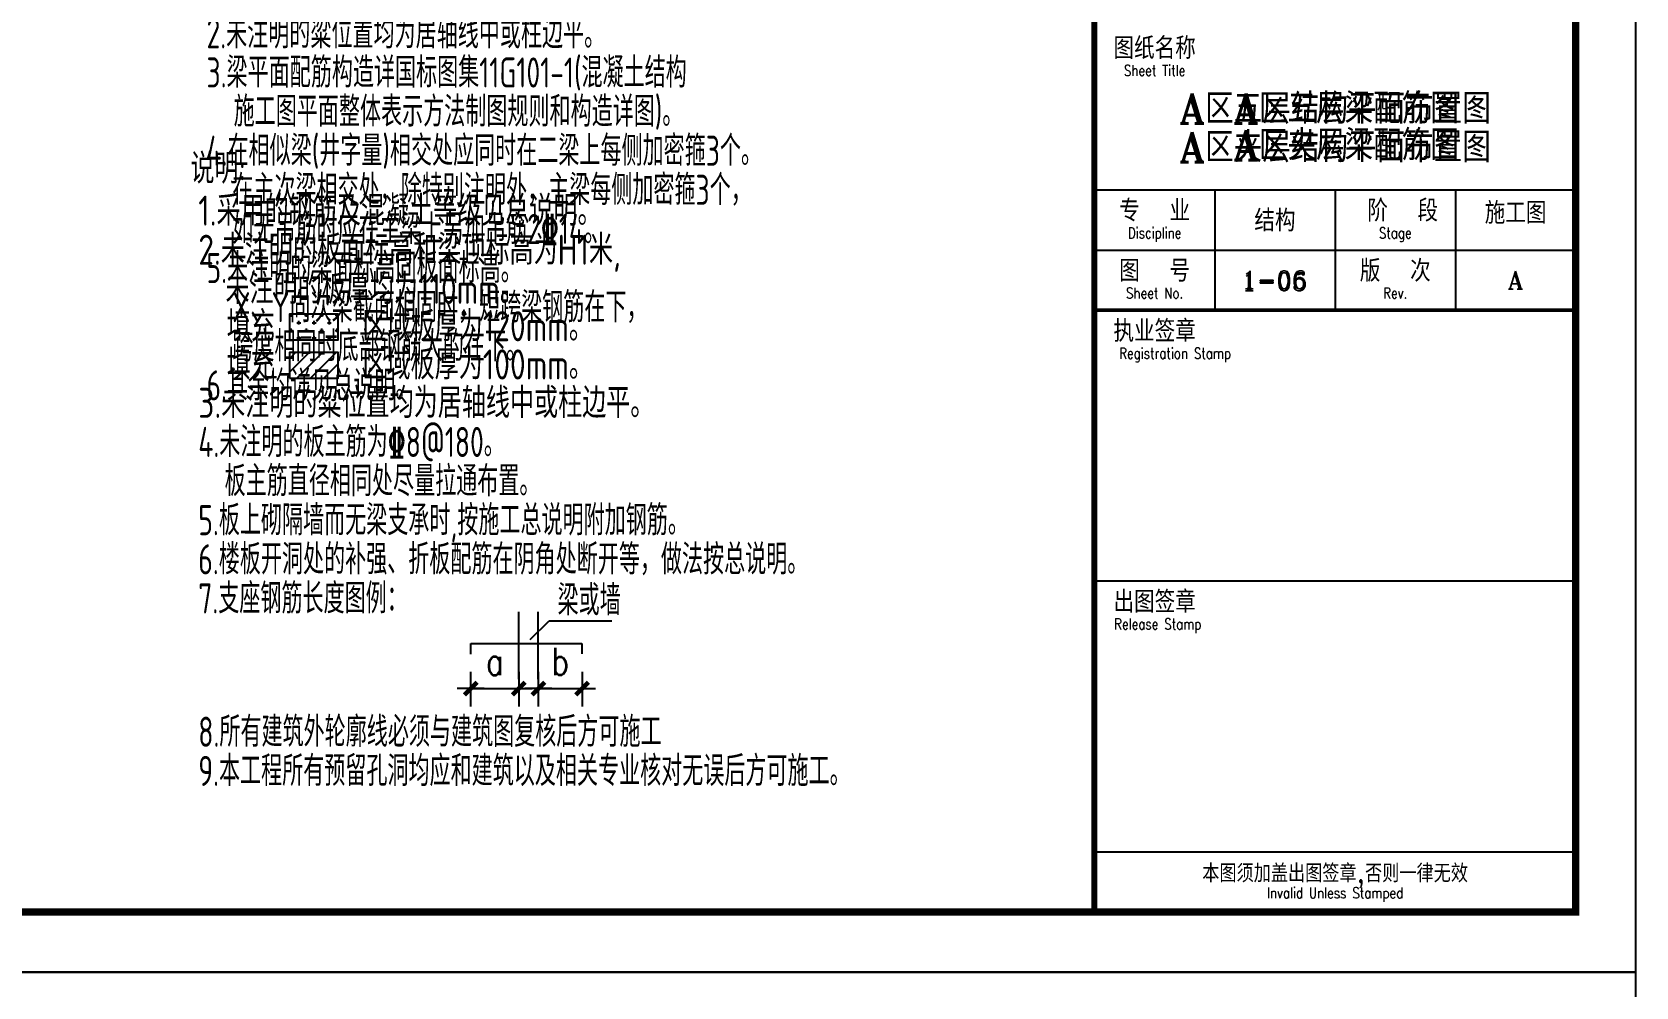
# Model space of a CAD drawing. Header units: millimetres. Extents: x 2998490 to 15040601, y 444546 to 7822218.
# Drawn here: x 14217058 to 14243717, y 7485518 to 7501385 of the extents above; entities that cross this region are included whole.
import ezdxf
from ezdxf.enums import TextEntityAlignment as Align

# ---------------------------------------------------------------- set-up
doc = ezdxf.new("R2010")
doc.units = ezdxf.units.MM
doc.header["$LTSCALE"] = 2000
for name, color, linetype in [('3-ban', 84, 'Continuous'), ('3-liang-R截面-X', 50, 'Continuous'), ('图框', 7, 'Continuous')]:
    doc.layers.add(name, color=color, linetype=linetype)
doc.styles.add('DIM_FONT', font='SIMPLEX', dxfattribs={"width": 0.8, "bigfont": 'HZTXT'})
doc.styles.add('TKZ1_tjhts.shx', font='tjromant.shx', dxfattribs={"bigfont": 'tjhts.shx'})
doc.styles.add('TKZ2_tjkts.shx', font='tjromant.shx', dxfattribs={"bigfont": 'tjkts.shx'})
doc.styles.add('TSSD_Rein', font='Tssdeng.shx', dxfattribs={"width": 0.7, "bigfont": 'hztxt.shx'})
doc.dimstyles.new('AXIS150', dxfattribs={"dimscale": 1.5, "dimtxt": 300, "dimasz": 1, "dimexe": 200, "dimexo": 200, "dimgap": 150, "dimtad": 1, "dimdec": 0, "dimzin": 0, "dimdsep": 46, "dimtxsty": 'DIM_FONT', "dimblk1": '_DIMX', "dimblk2": '_DIMX', "dimsah": 1, "dimcen": 0.09, "dimclrt": 7, "dimadec": 0, "dimazin": 0, "dimtfac": 1, "dimtdec": 0, "dimtix": 1, "dimtmove": 2, "dimatfit": 3, "dimfxl": 0, "dimtolj": 1, "dimtzin": 0, "dimarcsym": 0})

# ---------------------------------------------------------------- blocks, each defined once
blk = doc.blocks.new('TJAD_TK_A0')
at = {"layer": '图框'}
for p, q in [((2162, 399.3), (973, 399.3)), ((2162, -441.7), (2162, 399.3)), ((2072, -311.7), (2152, -311.7)), ((2092, -311.7), (2092, -331.7)), ((2112, -311.7), (2112, -331.7)), ((2132, -311.7), (2132, -331.7)), ((2072, -321.7), (2152, -321.7)), ((2072, -376.7), (2152, -376.7)), ((2072, -421.7), (2152, -421.7)), ((973, -441.7), (2162, -441.7))]:
    blk.add_line(p, q, dxfattribs=at)
at = {"layer": '图框', "const_width": 1.2}
blk.add_lwpolyline([(2152, -431.7), (2152, 389.3), (998, 389.3), (998, -431.7)], close=True, dxfattribs=at)
at = {"layer": '图框'}
for points, const_width in [([(2072, 389.3), (2072, -431.7)], 1), ([(2072, -331.7), (2152, -331.7)], 0.6)]:
    blk.add_lwpolyline(points, dxfattribs=dict(at, const_width=const_width))
at = {"layer": '图框', "style": 'TKZ2_tjkts.shx'}
for s, height, p in [('图纸名称', 3.6, (2082, -288.16)), ('专  业', 3.6, (2082, -315.16)), (' 阶  段', 3.6, (2122, -315.16)), ('图  号', 3.6, (2082, -325.16)), ('版  次', 3.6, (2122, -325.16)), ('执业签章', 3.6, (2082, -335.16)), ('出图签章', 3.6, (2082, -380.16)), ('本图须加盖出图签章,否则一律无效', 3, (2112, -425.28))]:
    blk.add_text(s, height=height, dxfattribs=at).set_placement(p, align=Align.MIDDLE_CENTER)
at = {"layer": '图框', "style": 'TKZ2_tjkts.shx', "width": 0.8}
for s, p in [('Sheet Title', (2082, -291.86)), ('Discipline', (2082, -318.86)), ('Stage', (2122, -318.86)), ('Sheet No.', (2082, -328.86)), ('Rev.', (2122, -328.86)), ('Registration Stamp', (2085.41, -338.86)), ('Release Stamp', (2082.52, -383.86)), ('Invalid Unless Stamped', (2112, -428.53))]:
    blk.add_text(s, height=1.8, dxfattribs=at).set_placement(p, align=Align.MIDDLE_CENTER)
blk = doc.blocks.new('_DIMX')
blk.add_line((-150, 0), (150, 0))
at = {"const_width": 50}
blk.add_lwpolyline([(-70, -70), (70, 70)], dxfattribs=at)
blk = doc.blocks.new('*D807')
at = {"layer": '3-ban', "color": 0, "lineweight": -2}
for p, q in [((14224348, 7490756), (14224348, 7490176)), ((14225148, 7490756), (14225148, 7490176)), ((14224349, 7490476), (14225146, 7490476))]:
    blk.add_line(p, q, dxfattribs=at)
at = {"layer": 'Defpoints', "color": 0}
for p in [(14224348, 7491056), (14225148, 7491056), (14225148, 7490476)]:
    blk.add_point(p, dxfattribs=at)
at = {"layer": '3-ban', "color": 0, "lineweight": -2, "xscale": 1.5, "yscale": 1.5, "zscale": 1.5}
for p, rotation in [((14224348, 7490476), 179.9941877224497), ((14225148, 7490476), 359.9941877224497)]:
    blk.add_blockref('_DIMX', p, dxfattribs=dict(at, rotation=rotation))
at = {"layer": '3-ban', "color": 7, "insert": (14224748, 7490926), "char_height": 450, "attachment_point": 5, "rotation": 359.9942, "style": 'DIM_FONT'}
blk.add_mtext('\\A1;a', dxfattribs=at)
blk = doc.blocks.new('*D808')
at = {"layer": '3-ban', "color": 0, "lineweight": -2}
for p, q in [((14225473, 7490756), (14225473, 7490176)), ((14226200, 7490756), (14226200, 7490176)), ((14225474, 7490476), (14226199, 7490476))]:
    blk.add_line(p, q, dxfattribs=at)
at = {"layer": 'Defpoints', "color": 0}
for p in [(14225473, 7491056), (14226200, 7491056), (14226200, 7490476)]:
    blk.add_point(p, dxfattribs=at)
at = {"layer": '3-ban', "color": 0, "lineweight": -2, "xscale": 1.5, "yscale": 1.5, "zscale": 1.5}
for p, rotation in [((14225473, 7490476), 179.9941877224497), ((14226200, 7490476), 359.9941877224497)]:
    blk.add_blockref('_DIMX', p, dxfattribs=dict(at, rotation=rotation))
at = {"layer": '3-ban', "color": 7, "insert": (14225837, 7490926), "char_height": 450, "attachment_point": 5, "rotation": 359.9942, "style": 'DIM_FONT'}
blk.add_mtext('\\A1;b', dxfattribs=at)

msp = doc.modelspace()

# ---------------------------------------------------------------- hatches: boundary and pattern name
at = {"layer": '3-ban'}
h = msp.add_hatch(dxfattribs=at)
h.set_pattern_fill('CROSS', color=256, scale=20, style=0)
h.paths.add_polyline_path([(14221334.8, 7496696.7), (14221334.8, 7496271.3), (14222145.3, 7496271.3), (14222145.3, 7496696.7)])
h = msp.add_hatch(dxfattribs=at)
h.set_pattern_fill('ANSI31', color=256, scale=50, style=0)
h.set_pattern_definition([(45, (11280448.94, 6678454.02), (-112.2532015, 112.2532015), [])])
h.paths.add_polyline_path([(14221334.8, 7496061.3), (14221334.8, 7495635.8), (14222145.3, 7495635.8), (14222145.3, 7496061.3)])

# ---------------------------------------------------------------- linework, layer by layer
for p, q in [((14225148, 7490630.7), (14225148.1, 7491752)), ((14225472.7, 7490630.7), (14225472.9, 7491751.9)), ((14225334.9, 7491292.3), (14225655, 7491603.3)), ((14225655, 7491603.3), (14226696.3, 7491603.1))]:
    msp.add_line(p, q, dxfattribs=at)
at = {"layer": '3-ban', "color": 1, "ltscale": 0.5}
for p, q in [((14224351.7, 7491048.3), (14224351.7, 7491226.7)), ((14224351.7, 7491226.7), (14226198.3, 7491226.7)), ((14226198.3, 7491226.7), (14226198.3, 7491054.1))]:
    msp.add_line(p, q, dxfattribs=at)
at = {"layer": '3-ban', "elevation": 7597.5}
for points in [[(14221334.8, 7496271.3), (14222145.3, 7496271.3), (14222145.3, 7496696.7), (14221334.8, 7496696.7)], [(14221334.8, 7495635.8), (14222145.3, 7495635.8), (14222145.3, 7496061.3), (14221334.8, 7496061.3)]]:
    msp.add_lwpolyline(points, close=True, dxfattribs=at)

# ---------------------------------------------------------------- block references
at = {"layer": '图框', "xscale": 100, "yscale": 100, "zscale": 100}
for p in [(14027517.1, 7529933.9), (14027517.1, 7445833.9)]:
    msp.add_blockref('TJAD_TK_A0', p, dxfattribs=at)

# ---------------------------------------------------------------- texts
at = {"layer": '3-ban', "style": 'TKZ1_tjhts.shx'}
for s, height, p in [('A区五层结构平面布置图', 500, (14238717.1, 7500113.6)), ('A区夹层结构平面布置图', 500, (14238717.1, 7499473.3)), ('1-05', 300, (14237709.4, 7497235.4))]:
    msp.add_text(s, height=height, dxfattribs=at).set_placement(p, align=Align.MIDDLE_CENTER)
at = {"layer": '3-ban', "color": 2, "style": 'TSSD_Rein', "width": 0.8}
msp.add_text('说明:', height=500, rotation=359.99419, dxfattribs=at).set_placement((14219690.2, 7498868.5))
at = {"layer": '3-ban', "style": 'TSSD_Rein'}
for s, width, p in [('1.采用的钢筋及混凝土等级见总说明。', 0.8, (14219821, 7498168.4)), ('2.未注明的板面标高和梁顶标高为H1米,', 0.8, (14219821, 7497518.4)), ('未注明的板厚均为110mm。', 0.8, (14220272.6, 7496868.4)), ('填充      区域板厚为120mm。', 0.8, (14220292.9, 7496247.6)), ('填充      区域板厚为100mm。', 0.8, (14220292.9, 7495612.2)), ('3.未注明的粱位置均为居轴线中或柱边平。', 0.8, (14219821, 7494974.3)), ('4.未注明的板主筋为%%1328@180。', 0.7, (14219821, 7494324.3)), ('板主筋直径相同处尽量拉通布置。', 0.7, (14220258.4, 7493674.3)), ('5.板上砌隔墙而无梁支承时,按施工总说明附加钢筋。', 0.7, (14219821, 7493024.3)), ('6.楼板开洞处的补强、折板配筋在阴角处断开等，做法按总说明。', 0.7, (14219821, 7492374.3)), ('7.支座钢筋长度图例：', 0.7, (14219821, 7491724.3)), ('梁或墙', 0.7, (14225793.4, 7491694.8)), ('8.所有建筑外轮廓线必须与建筑图复核后方可施工', 0.7, (14219821, 7489508.4)), ('9.本工程所有预留孔洞均应和建筑以及相关专业核对无误后方可施工。', 0.7, (14219821, 7488858.4))]:
    msp.add_text(s, height=500, rotation=359.99419, dxfattribs=dict(at, width=width)).set_placement(p)
at = {"layer": '3-liang-R截面-X', "style": 'TSSD_Rein', "width": 0.7}
for s, p in [('2.未注明的粱位置均为居轴线中或柱边平。', (14219957.6, 7501114.4)), ('3.梁平面配筋构造详国标图集11G101-1(混凝土结构', (14219957.6, 7500464.4)), ('施工图平面整体表示方法制图规则和构造详图)。', (14220409.1, 7499814.4)), ('4.在相似梁(井字量)相交处应同时在二梁上每侧加密箍3个。', (14219957.6, 7499164.4)), ('在主次梁相交处，除特别注明外，主梁每侧加密箍3个，', (14220386.4, 7498514.4)), ('如无吊筋时应在主梁上另加吊筋2%%13214。', (14220386.4, 7497864.4)), ('5.未注明的梁面标高同板面标高。', (14219957.6, 7497214.4)), ('X、Y向次梁截面相同时，短跨梁钢筋在下，', (14220386.4, 7496564.4)), ('跨度相同时底部钢筋大的在下。', (14220386.4, 7495914.4)), ('6.其余均详见总说明。', (14219957.6, 7495264.4))]:
    msp.add_text(s, height=500, rotation=359.99419, dxfattribs=at).set_placement(p)
at = {"layer": '3-liang-R截面-X', "style": 'TKZ1_tjhts.shx'}
for s, height, p in [('A区五层梁配筋图', 500, (14238898.4, 7500117)), ('A区夹层梁配筋图', 500, (14238898.4, 7499507.9)), ('1-06', 300, (14237709.4, 7497269.7))]:
    msp.add_text(s, height=height, dxfattribs=at).set_placement(p, align=Align.MIDDLE_CENTER)
at = {"layer": '图框', "style": 'TKZ1_tjhts.shx'}
for s, height, p in [('施工图', 360, (14241717.1, 7498379.4)), ('结构', 360, (14237717.1, 7498252.5)), ('A', 300, (14241717.1, 7497263.6))]:
    msp.add_text(s, height=height, dxfattribs=at).set_placement(p, align=Align.MIDDLE_CENTER)

# ---------------------------------------------------------------- dimensions: what is measured, and where the dimension line sits
at = {"layer": '3-ban'}
for base, p1, p2, text, picture, middle in [((14225147.9, 7490476), (14224347.8, 7491056.2), (14225148, 7491056.1), 'a', '*D807', (14224747.9, 7490926.1)), ((14226200.2, 7490475.9), (14225472.8, 7491056.1), (14226200.3, 7491056), 'b', '*D808', (14225836.5, 7490926))]:
    dim = msp.add_linear_dim(base=base, p1=p1, p2=p2, angle=359.99419, text=text, dimstyle='AXIS150', dxfattribs=at)
    dim.commit()
    dim.dimension.update_dxf_attribs({"geometry": picture, "text_midpoint": middle})

doc.saveas('drawing.dxf')
